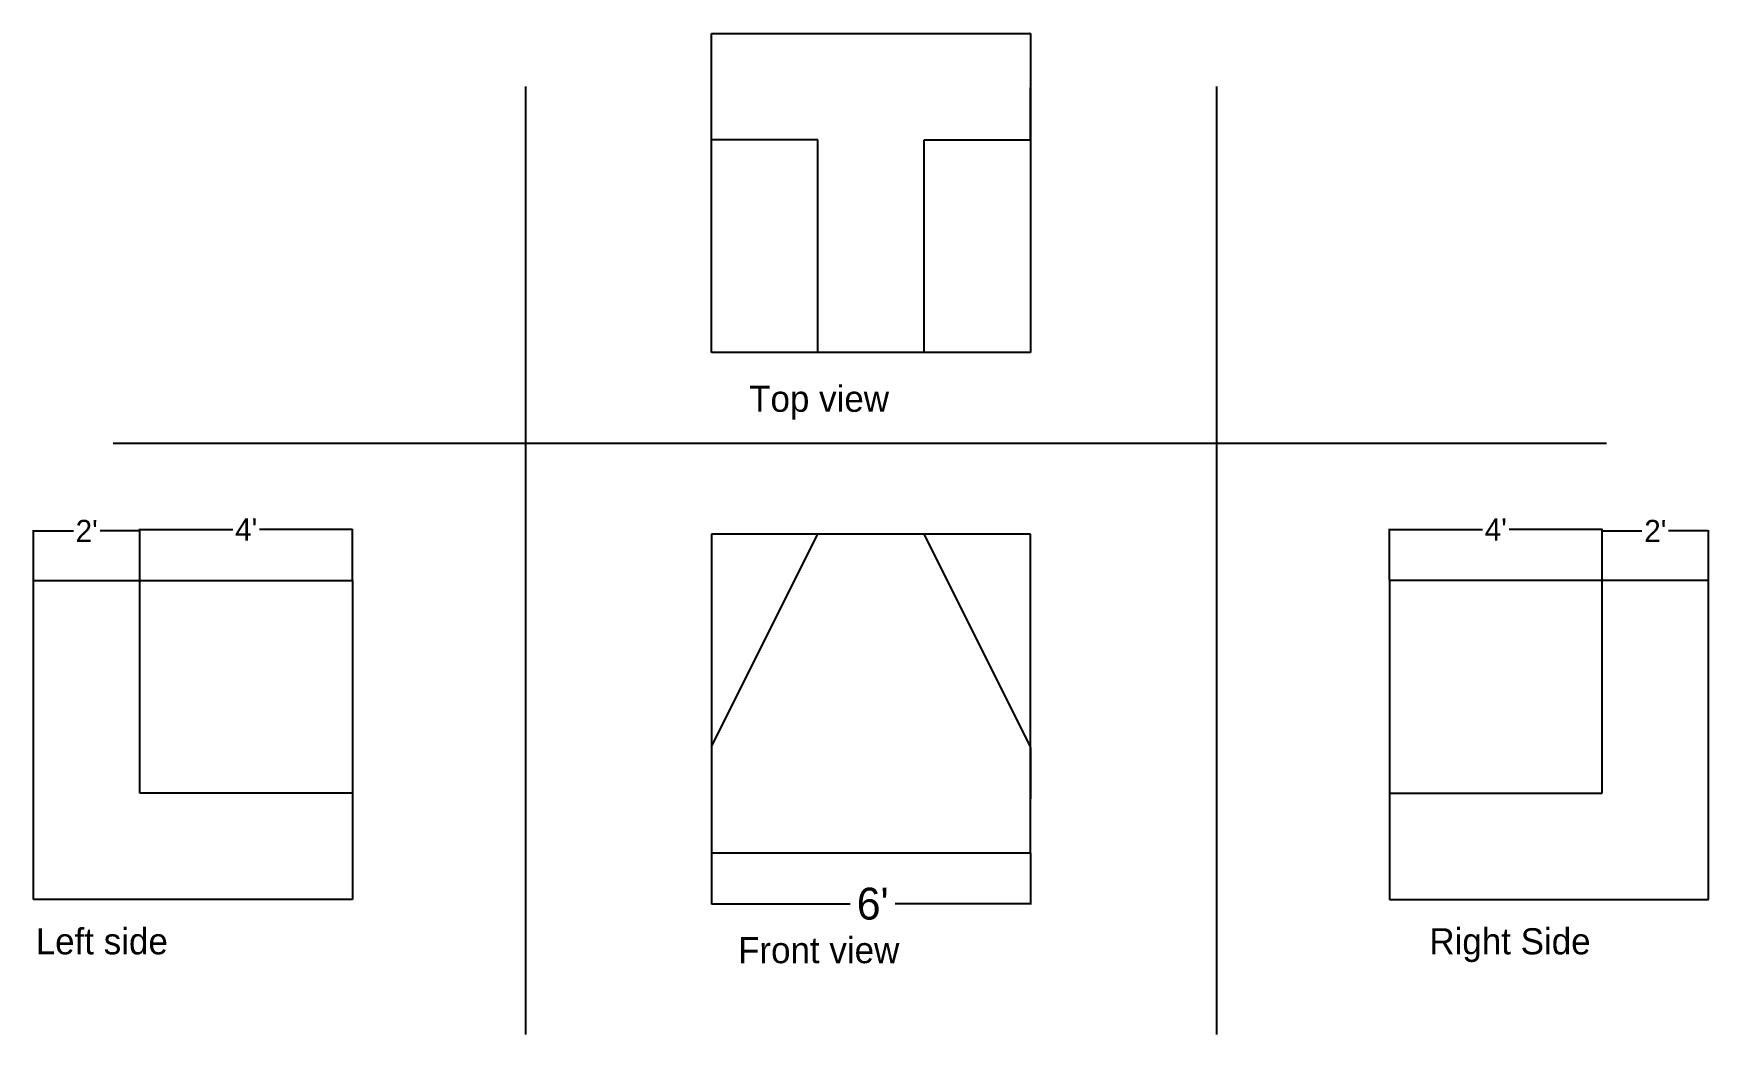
# Model space of a CAD drawing. Header units: feet. Extents: x -115 to 263, y -24 to 202.
import ezdxf

# ---------------------------------------------------------------- set-up
doc = ezdxf.new("R2010")
doc.units = ezdxf.units.FT
doc.header["$MEASUREMENT"] = 0
doc.dimstyles.get("Standard").update_dxf_attribs({"dimtxt": 0.18, "dimasz": 0.18, "dimexe": 0.18, "dimexo": 0.0625, "dimgap": 0.09, "dimtad": 0, "dimtih": 1, "dimtoh": 1, "dimdec": 1, "dimzin": 0, "dimdsep": 46, "dimlunit": 3, "dimtxsty": 'Standard', "dimcen": 0.09, "dimaunit": 1, "dimadec": 0, "dimazin": 0, "dimtfac": 1, "dimtdec": 1, "dimtofl": 0, "dimtmove": 0, "dimatfit": 3, "dimfxl": 1, "dimtolj": 1, "dimtzin": 0, "dimarcsym": 0})

# ---------------------------------------------------------------- blocks, each defined once
blk = doc.blocks.new('*D2')
at = {"color": 0, "lineweight": -2}
for p, q in [((38, 16.9375), (38, 5.32)), ((110, 16.9375), (110, 5.32)), ((38.18, 5.5), (69.29, 5.5)), ((109.82, 5.5), (79.49, 5.5))]:
    blk.add_line(p, q, dxfattribs=at)
at = {"color": 0}
for points in [[(38.18, 5.53), (38.18, 5.47), (38, 5.5)], [(109.82, 5.53), (109.82, 5.47), (110, 5.5)]]:
    blk.add_solid(points, dxfattribs=at)
at = {"layer": 'Defpoints', "color": 0}
for p in [(38, 17), (110, 17), (38, 5.5)]:
    blk.add_point(p, dxfattribs=at)
at = {"color": 7, "insert": (74.39, 5.5), "char_height": 7.2, "attachment_point": 5}
blk.add_mtext("\\A1;6'", dxfattribs=at)
blk = doc.blocks.new('*D3')
at = {"color": 0, "lineweight": -2}
for p, q in [((109.9375, 41), (109.82, 41)), ((110, 40.82), (110, 29.18)), ((110, 17.18), (110, 28.82)), ((109.9375, 17), (109.82, 17))]:
    blk.add_line(p, q, dxfattribs=at)
at = {"color": 0}
for points in [[(109.97, 40.82), (110.03, 40.82), (110, 41)], [(109.97, 17.18), (110.03, 17.18), (110, 17)]]:
    blk.add_solid(points, dxfattribs=at)
at = {"layer": 'Defpoints', "color": 0}
for p in [(110, 41), (110, 41), (110, 17)]:
    blk.add_point(p, dxfattribs=at)
at = {"color": 0, "insert": (110, 29), "char_height": 0.18, "attachment_point": 5}
blk.add_mtext("\\A1;2'", dxfattribs=at)
blk = doc.blocks.new('*D4')
at = {"color": 0, "lineweight": -2}
for p, q in [((191, 78.56), (191, 90.18)), ((191.18, 90), (211.99, 90)), ((238.82, 90), (218.01, 90)), ((239, 78.56), (239, 90.18))]:
    blk.add_line(p, q, dxfattribs=at)
at = {"color": 0}
for points in [[(191.18, 90.03), (191.18, 89.97), (191, 90)], [(238.82, 90.03), (238.82, 89.97), (239, 90)]]:
    blk.add_solid(points, dxfattribs=at)
at = {"layer": 'Defpoints', "color": 0}
for p in [(191, 90), (191, 78.5), (239, 78.5)]:
    blk.add_point(p, dxfattribs=at)
at = {"color": 0, "insert": (215, 90), "char_height": 5, "attachment_point": 5}
blk.add_mtext("\\A1;4'", dxfattribs=at)
blk = doc.blocks.new('*D5')
at = {"color": 0, "lineweight": -2}
for p, q in [((239, 78.56), (239, 89.87)), ((239.18, 89.69), (247.99, 89.69)), ((262.82, 89.69), (254.01, 89.69)), ((263, 78.56), (263, 89.87))]:
    blk.add_line(p, q, dxfattribs=at)
at = {"color": 0}
for points in [[(239.18, 89.72), (239.18, 89.66), (239, 89.69)], [(262.82, 89.72), (262.82, 89.66), (263, 89.69)]]:
    blk.add_solid(points, dxfattribs=at)
at = {"layer": 'Defpoints', "color": 0}
for p in [(239, 89.69), (239, 78.5), (263, 78.5)]:
    blk.add_point(p, dxfattribs=at)
at = {"color": 0, "insert": (251, 89.69), "char_height": 5, "attachment_point": 5}
blk.add_mtext("\\A1;2'", dxfattribs=at)
blk = doc.blocks.new('*D6')
at = {"color": 0, "lineweight": -2}
for p, q in [((-91, 78.56), (-91, 90.18)), ((-90.82, 90), (-70.01, 90)), ((-43.18, 90), (-63.99, 90)), ((-43, 78.56), (-43, 90.18))]:
    blk.add_line(p, q, dxfattribs=at)
at = {"color": 0}
for points in [[(-90.82, 90.03), (-90.82, 89.97), (-91, 90)], [(-43.18, 90.03), (-43.18, 89.97), (-43, 90)]]:
    blk.add_solid(points, dxfattribs=at)
at = {"layer": 'Defpoints', "color": 0}
for p in [(-43, 90), (-91, 78.5), (-43, 78.5)]:
    blk.add_point(p, dxfattribs=at)
at = {"color": 0, "insert": (-67, 90), "char_height": 5, "attachment_point": 5}
blk.add_mtext("\\A1;4'", dxfattribs=at)
blk = doc.blocks.new('*D7')
at = {"color": 0, "lineweight": -2}
for p, q in [((-115, 78.56), (-115, 89.87)), ((-114.82, 89.69), (-106.01, 89.69)), ((-91.18, 89.69), (-99.99, 89.69)), ((-91, 78.56), (-91, 89.87))]:
    blk.add_line(p, q, dxfattribs=at)
at = {"color": 0}
for points in [[(-114.82, 89.72), (-114.82, 89.66), (-115, 89.69)], [(-91.18, 89.72), (-91.18, 89.66), (-91, 89.69)]]:
    blk.add_solid(points, dxfattribs=at)
at = {"layer": 'Defpoints', "color": 0}
for p in [(-91, 89.69), (-115, 78.5), (-91, 78.5)]:
    blk.add_point(p, dxfattribs=at)
at = {"color": 0, "insert": (-103, 89.69), "char_height": 5, "attachment_point": 5}
blk.add_mtext("\\A1;2'", dxfattribs=at)
blk = doc.blocks.new('*D9')
at = {"color": 0, "lineweight": -2}
for p, q in [((109.9375, 202), (109.82, 202)), ((110, 201.82), (110, 190.18)), ((110, 178.18), (110, 189.82)), ((109.9375, 178), (109.82, 178))]:
    blk.add_line(p, q, dxfattribs=at)
at = {"color": 0}
for points in [[(109.97, 201.82), (110.03, 201.82), (110, 202)], [(109.97, 178.18), (110.03, 178.18), (110, 178)]]:
    blk.add_solid(points, dxfattribs=at)
at = {"layer": 'Defpoints', "color": 0}
for p in [(110, 202), (110, 178), (110, 178)]:
    blk.add_point(p, dxfattribs=at)
at = {"color": 0, "insert": (110, 190), "char_height": 0.18, "attachment_point": 5}
blk.add_mtext("\\A1;2'", dxfattribs=at)

msp = doc.modelspace()

# ---------------------------------------------------------------- linework, layer by layer
for p, q in [((38, 202), (110, 202)), ((38, 178), (38, 202)), ((38, 202), (38, 202)), ((110, 202), (110, 202)), ((110, 202), (110, 178)), ((-4, 190), (-4, -24)), ((152, 190), (152, -24)), ((38, 130), (38, 178)), ((62, 178), (38, 178)), ((62, 130), (62, 178)), ((86, 130), (86, 178)), ((86, 178), (109.82, 178)), ((109.82, 178), (109.82, 178)), ((110, 178), (110, 130)), ((110, 178), (110, 178)), ((62, 130), (38, 130)), ((86, 130), (62, 130)), ((110, 130), (86, 130)), ((86, 130), (86, 130)), ((-97, 109.5), (240, 109.5)), ((62, 89), (38, 89)), ((38, 89), (38, 41)), ((38, 41), (62, 89)), ((86, 89), (62, 89)), ((110, 89), (86, 89)), ((110, 41), (86, 89)), ((86, 89), (86, 89)), ((86, 89), (86, 89)), ((110, 41), (110, 89)), ((-115, 6.5), (-115, 78.5)), ((-115, 78.5), (-91, 78.5)), ((-115, 6.5), (-115, 78.5)), ((-115, 78.5), (-91, 78.5)), ((-91, 78.5), (-43, 78.5)), ((-91, 30.5), (-91, 78.5)), ((-91, 78.5), (-43, 78.5)), ((-91, 30.5), (-91, 78.5)), ((-43, 78.5), (-43, 30.5)), ((-43, 78.5), (-43, 30.5)), ((239, 78.5), (191, 78.5)), ((191, 78.5), (191, 30.5)), ((263, 78.5), (239, 78.5)), ((239, 30.5), (239, 78.5)), ((263, 6.5), (263, 78.5)), ((38, 41), (38, 17)), ((110, 17), (110, 41)), ((110, 41), (110, 41)), ((-43, 30.5), (-91, 30.5)), ((-91, 30.5), (-91, 30.5)), ((-43, 30.5), (-91, 30.5)), ((-91, 30.5), (-91, 30.5)), ((-43, 30.5), (-43, 6.5)), ((-43, 30.5), (-43, 6.5)), ((191, 30.5), (191, 6.5)), ((191, 30.5), (239, 30.5)), ((239, 30.5), (239, 30.5)), ((38, 17), (110, 17)), ((38, 17), (38, 17)), ((110, 17), (110, 17)), ((-43, 6.5), (-115, 6.5)), ((-43, 6.5), (-115, 6.5)), ((-43, 6.5), (-43, 6.5)), ((-43, 6.5), (-43, 6.5)), ((191, 6.5), (263, 6.5)), ((191, 6.5), (191, 6.5))]:
    msp.add_line(p, q)

# ---------------------------------------------------------------- texts
at = {"char_height": 5.9, "attachment_point": 1}
for s, insert, width in [('\\pt41.3;Top view', (46.5, 122.49), 89), ('Left side', (-114.5, 0), 70), ('Right Side', (200, 0), 59.5), ('Front view', (44, -2), 65)]:
    msp.add_mtext(s, dxfattribs=dict(at, insert=insert, width=width))

# ---------------------------------------------------------------- dimensions: what is measured, and where the dimension line sits
for base, p1, p2, angle, picture, middle in [((110, 178), (110, 202), (110, 178), 270, '*D9', (110, 190)), ((110, 41), (110, 17), (110, 41), 90, '*D3', (110, 29))]:
    dim = msp.add_linear_dim(base=base, p1=p1, p2=p2, angle=angle, dimstyle='Standard')
    dim.commit()
    dim.dimension.update_dxf_attribs({"geometry": picture, "text_midpoint": middle})
for base, p1, p2, picture, middle in [((-91, 89.69), (-115, 78.5), (-91, 78.5), '*D7', (-103, 89.69)), ((-43, 90), (-91, 78.5), (-43, 78.5), '*D6', (-67, 90))]:
    dim = msp.add_linear_dim(base=base, p1=p1, p2=p2, angle=180, dimstyle='Standard', override={"dimtxt": 5})
    dim.commit()
    dim.dimension.update_dxf_attribs({"geometry": picture, "text_midpoint": middle, "dimtype": 160})
for base, p1, p2, override, picture, middle in [((191, 90), (239, 78.5), (191, 78.5), {"dimtxt": 5}, '*D4', (215, 90)), ((239, 89.69), (263, 78.5), (239, 78.5), {"dimtxt": 5}, '*D5', (251, 89.69)), ((38, 5.5), (110, 17), (38, 17), {"dimtxt": 7.2, "dimgap": 0.9, "dimclrt": 7, "dimtfill": 0, "dimtfillclr": 0}, '*D2', (74.39, 5.5))]:
    dim = msp.add_linear_dim(base=base, p1=p1, p2=p2, dimstyle='Standard', override=override)
    dim.commit()
    dim.dimension.update_dxf_attribs({"geometry": picture, "text_midpoint": middle, "dimtype": 160})

doc.saveas('drawing.dxf')
